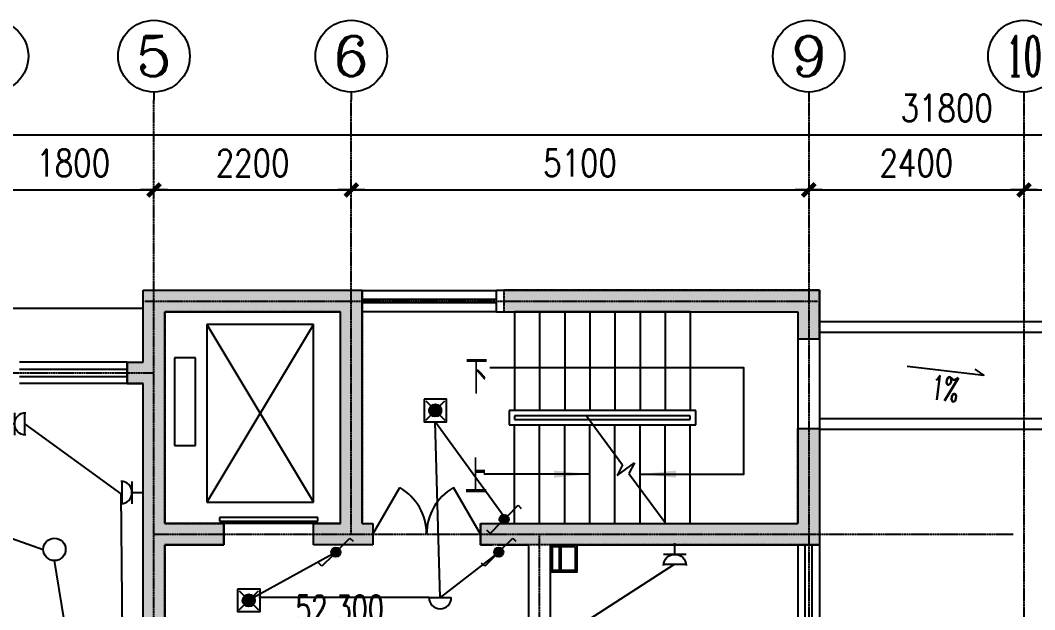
# Model space of a CAD drawing. Extents: x -170759 to 304867, y -311201 to 112352.
# Drawn here: x 63904 to 75215, y 34974 to 41548 of the extents above; entities that cross this region are included whole.
import ezdxf
from ezdxf.enums import TextEntityAlignment as Align

# ---------------------------------------------------------------- set-up
doc = ezdxf.new("R2010")
doc.units = 0
for name, pattern in [('ACAD_ISO04W100', [30.5, 24, -3, 0.5, -3]), ('CONTINOUS', [0]), ('DOTE', [2.42, 2, -0.2, 0.02, -0.2])]:
    doc.linetypes.add(name, pattern=pattern)
doc.layers.get('0').update_dxf_attribs({"linetype": 'CONTINUOUS'})
for name, color, linetype in [('AXIS', 3, 'CONTINUOUS'), ('AXIS_TEXT', 7, 'CONTINUOUS'), ('DOOR', 2, 'CONTINUOUS'), ('DOTE', 251, 'CONTINUOUS'), ('EQUIP', 3, 'CONTINUOUS'), ('PUB_DIM1', 3, 'CONTINUOUS'), ('STAIR', 2, 'CONTINUOUS'), ('TEX', 7, 'CONTINUOUS'), ('TEXT', 6, 'CONTINUOUS'), ('WALL', 7, 'CONTINUOUS'), ('WINDOW', 151, 'CONTINUOUS'), ('WINDOW_TEXT', 7, 'CONTINUOUS'), ('WIRE', 1, 'CONTINUOUS'), ('WZ', 3, 'CONTINUOUS'), ('ZXX', 2, 'ACAD_ISO04W100')]:
    doc.layers.add(name, color=color, linetype=linetype)
doc.styles.add('COMPLEX', font='COMPLEX')
doc.styles.add('DIM_FONT', font='SIMPLEX.shx', dxfattribs={"width": 0.8})
doc.styles.add('HZS', font='txt', dxfattribs={"width": 0.7, "bigfont": 'HZS'})
doc.styles.add('HZTXT', font='txt.shx', dxfattribs={"width": 0.8, "bigfont": 'hztxt.shx'})
doc.styles.add('HZXXX', font='romans', dxfattribs={"width": 0.7, "bigfont": 'hzs'})
doc.styles.add('SIMPLEX', font='SIMPLEX.SHX')
doc.dimstyles.new('AXIS', dxfattribs={"dimtxt": 300, "dimasz": 1, "dimexe": 250, "dimexo": 300, "dimgap": 150, "dimtad": 1, "dimdec": 0, "dimdsep": 46, "dimtxsty": 'DIM_FONT', "dimblk": '_DIMX', "dimblk1": '_DIMX', "dimblk2": '_DIMX', "dimcen": 2.5, "dimse1": 1, "dimse2": 1, "dimclrd": 3, "dimclre": 3, "dimclrt": 7, "dimadec": 0, "dimazin": 0, "dimtfac": 1, "dimtdec": 0, "dimtix": 1, "dimtmove": 2, "dimatfit": 3, "dimldrblk": '_DIMX', "dimfxl": 0, "dimtolj": 1, "dimtzin": 0, "dimarcsym": 0})

# ---------------------------------------------------------------- blocks, each defined once
blk = doc.blocks.new('_DIMX')
blk.add_line((-150, 0), (150, 0))
at = {"const_width": 50}
blk.add_lwpolyline([(-70, -70), (70, 70)], dxfattribs=at)
blk = doc.blocks.new('_AXISO')
blk.add_circle((0, 0), 0.5)
at = {"layer": 'AXIS_TEXT', "style": 'COMPLEX', "width": 1.041667}
blk.add_attdef('A', text='', height=0.56, dxfattribs=at).set_placement((-0.25, -0.28), (0.25, -0.28), align=Align.FIT)
blk = doc.blocks.new('_LINKPT1')
blk.add_line((0, 0), (0, 0))
blk = doc.blocks.new('M_X24ZVU')
for p, q in [((0.497, 0.95), (-0.497, 0.95)), ((0.5, 0.5), (-0.5, 0.5)), ((0, 0.5), (0, 0))]:
    blk.add_line(p, q)
blk.add_arc((0, 1), 0.5, 180, 0)
blk.add_blockref('_LINKPT1', (0, 0))
at = {"width": 0.8, "flags": 9}
blk.add_attdef('A', (0, 0), '', height=0.00002, dxfattribs=at)
blk = doc.blocks.new('_Y0FUQ')
blk.add_circle((0, 0), 0.5)
at = {"xscale": 0.002, "yscale": 0.002, "zscale": 0.002}
for p in [(0, 0.5), (-0.5, 0), (0.5, 0), (0, -0.5)]:
    blk.add_blockref('_LINKPT1', p, dxfattribs=at)
at = {"style": 'DIM_FONT', "width": 0.8, "flags": 9}
blk.add_attdef('A', (0, 0), '', height=0.00002, dxfattribs=at)
blk = doc.blocks.new('_WBLK')
for p, q in [((-0.5, 0.5), (0.5, 0.5)), ((0.5, 0.1667), (-0.5, 0.1667)), ((0.5, -0.1667), (-0.5, -0.1667)), ((-0.5, -0.5), (0.5, -0.5))]:
    blk.add_line(p, q)
at = {"layer": 'WINDOW_TEXT', "style": 'SIMPLEX', "flags": 9}
blk.add_attdef('A', text='', height=1, dxfattribs=at).set_placement((0, 1.5), align=Align.MIDDLE)
blk = doc.blocks.new('_X28BKO')
for p, q in [((0.147, 0.356), (0.625, 0.833)), ((0.625, 0.833), (0.766, 0.692)), ((-0.147, 0.061), (-0.625, -0.417)), ((-0.625, -0.417), (-0.766, -0.275))]:
    blk.add_line(p, q)
blk.add_circle((0, 0.208), 0.208)
blk.add_circle((0, 0.208), 0.208)
for points in [[(0.18, 0.313), (-0.18, 0.313), (0.208, 0.208), (-0.208, 0.208)], [(-0.18, 0.313), (0.18, 0.313), (-0.208, 0.208), (0.208, 0.208)], [(0.18, 0.104), (-0.18, 0.104), (0.208, 0.208), (-0.208, 0.208)], [(-0.18, 0.104), (0.18, 0.104), (-0.208, 0.208), (0.208, 0.208)], [(0.104, 0.389), (-0.104, 0.389), (0.18, 0.313), (-0.18, 0.313)], [(-0.104, 0.389), (0.104, 0.389), (-0.18, 0.313), (0.18, 0.313)], [(0.104, 0.028), (-0.104, 0.028), (0.18, 0.104), (-0.18, 0.104)], [(-0.104, 0.028), (0.104, 0.028), (-0.18, 0.104), (0.18, 0.104)], [(0, 0.417), (0, 0.417), (0.104, 0.389), (-0.104, 0.389)], [(0, 0.417), (0, 0.417), (-0.104, 0.389), (0.104, 0.389)], [(0, 0), (0, 0), (0.104, 0.028), (-0.104, 0.028)], [(0, 0), (0, 0), (-0.104, 0.028), (0.104, 0.028)]]:
    blk.add_solid(points)
at = {"xscale": 0.002, "yscale": 0.002, "zscale": 0.002}
for p in [(-0.208, 0.208), (0, 0.417), (0.208, 0.208), (0, 0)]:
    blk.add_blockref('_LINKPT1', p, dxfattribs=at)
at = {"style": 'DIM_FONT', "width": 0.8, "flags": 9}
blk.add_attdef('A', (0, 0), '', height=0.00002, dxfattribs=at)
blk = doc.blocks.new('M_Y9')
for p, q in [((-0.429, 0.429), (0.429, -0.429)), ((-0.429, -0.429), (0.429, 0.429))]:
    blk.add_line(p, q)
blk.add_lwpolyline([(-0.5, 0.5), (-0.5, -0.5), (0.5, -0.5), (0.5, 0.5)], close=True)
blk.add_circle((0, 0), 0.275)
for points in [[(-0.238, 0.137), (0.238, 0.137), (-0.275, 0), (0.275, 0)], [(-0.238, -0.137), (0.238, -0.137), (-0.275, 0), (0.275, 0)], [(-0.137, 0.238), (0.137, 0.238), (-0.238, 0.137), (0.238, 0.137)], [(0, 0.275), (0, 0.275), (-0.137, 0.238), (0.137, 0.238)], [(-0.137, -0.238), (0.137, -0.238), (-0.238, -0.137), (0.238, -0.137)], [(0, -0.275), (0, -0.275), (-0.137, -0.238), (0.137, -0.238)]]:
    blk.add_solid(points)
for p in [(0, 0.5), (-0.5, 0), (0.5, 0), (0, -0.5)]:
    blk.add_blockref('_LINKPT1', p)
at = {"width": 0.8, "flags": 9}
blk.add_attdef('A', (0, 0), '', height=0.00002, dxfattribs=at)
blk = doc.blocks.new('_Y0SCX')
blk.add_line((-0.5, 0), (0.5, 0))
blk.add_arc((0, 0), 0.5, 180, 0)
at = {"xscale": 0.002, "yscale": 0.002, "zscale": 0.002}
for p in [(-0.5, 0), (0, 0), (0.5, 0), (0, -0.5)]:
    blk.add_blockref('_LINKPT1', p, dxfattribs=at)
at = {"style": 'DIM_FONT', "width": 0.8, "flags": 9}
blk.add_attdef('A', (0, 0), '', height=0.00002, dxfattribs=at)
blk = doc.blocks.new('_DBLK1')
for p, q in [((-0.5, 0), (-0.25, -0.433)), ((0.5, 0), (0.25, -0.433))]:
    blk.add_line(p, q)
for centre, start, end in [((-0.5, 0), 300, 0), ((0.5, 0), 180, 240)]:
    blk.add_arc(centre, 0.5, start, end)
at = {"layer": 'WINDOW_TEXT', "style": 'SIMPLEX', "flags": 9}
blk.add_attdef('A', text='', height=1, dxfattribs=at).set_placement((0, 1.5), align=Align.MIDDLE)
blk = doc.blocks.new('_ARROW')
blk.add_solid([(0, 0), (-1, 0.1), (-1, -0.1)])

msp = doc.modelspace()

# ---------------------------------------------------------------- hatches: boundary and pattern name
at = {"layer": 'ZXX'}
msp.add_hatch(color=256, dxfattribs=at).paths.add_polyline_path([(65274.70248, 33896.34624), (65274.70248, 37496.34624), (65094.70248, 37496.34624), (65094.70248, 37736.34624), (65274.70248, 37736.34624), (65274.70248, 38536.34624), (67714.70248, 38536.34624), (67714.70248, 35936.34624), (67834.70248, 35936.34624), (67834.70248, 35696.34624), (67174.70248, 35696.34624), (67174.70248, 35936.34624), (67474.70248, 35936.34624), (67474.70248, 38296.34624), (65514.70248, 38296.34624), (65514.70248, 35936.34624), (66174.70248, 35936.34624), (66174.70248, 35696.34624), (65514.70248, 35696.34624), (65514.70248, 33896.34624)])
h = msp.add_hatch(color=256, dxfattribs=at)
h.paths.add_polyline_path([(72694.70248, 38536.34624), (69294.70248, 38536.34624), (69294.70248, 38416.34624), (72694.70248, 38416.34624)])
h.paths.add_polyline_path([(72694.70248, 38416.34624), (69294.70248, 38416.34624), (69294.70248, 38296.34624), (72574.70248, 38296.34624), (72574.70248, 37996.34624), (72694.70248, 37996.34624)])
h.paths.add_polyline_path([(72814.70248, 38536.34624), (72694.70248, 38536.34624), (72694.70248, 37996.34624), (72814.70248, 37996.34624)])
h = msp.add_hatch(color=256, dxfattribs=at)
h.paths.add_polyline_path([(69034.70248, 35936.34624), (69034.70248, 35816.34624), (72694.70248, 35816.34624), (72694.70248, 36996.34624), (72574.70248, 36996.34624), (72574.70248, 35936.34624)])
h.paths.add_polyline_path([(69694.70248, 35696.34624), (69694.70248, 35816.34624), (69034.70248, 35816.34624), (69034.70248, 35696.34624)])
h.paths.add_polyline_path([(69694.70248, 35816.34624), (69694.70248, 35696.34624), (72694.70248, 35696.34624), (72694.70248, 35816.34624)])
h.paths.add_polyline_path([(72814.70248, 36996.34624), (72694.70248, 36996.34624), (72694.70248, 35816.34624), (72814.70248, 35816.34624)])
h.paths.add_polyline_path([(72814.70248, 35696.34624), (72814.70248, 35816.34624), (72694.70248, 35816.34624), (72694.70248, 35696.34624)])

# ---------------------------------------------------------------- linework, layer by layer
at = {"color": 2}
for p, q in [((69914.70248, 35416.34624), (69914.70248, 35676.34624)), ((69934.70248, 35416.34624), (69934.70248, 35676.34624))]:
    msp.add_line(p, q, dxfattribs=at)
for points in [[(70114.70248, 35696.34624), (69814.70248, 35696.34624), (69814.70248, 35396.34624), (70114.70248, 35396.34624)], [(70094.70248, 35676.34624), (69834.70248, 35676.34624), (69834.70248, 35416.34624), (70094.70248, 35416.34624)]]:
    msp.add_lwpolyline(points, close=True, dxfattribs=at)
at = {"layer": 'AXIS'}
for p, q in [((65394.70248, 40747.86852), (65394.70248, 40657.42924)), ((67594.70248, 40747.86852), (67594.70248, 40657.42924)), ((72694.70248, 40747.86852), (72694.70248, 40657.42924)), ((75094.70248, 40747.86852), (75094.70248, 40657.42924)), ((66174.70248, 35936.34624), (66174.70248, 35696.34624)), ((65514.70248, 35696.34624), (66174.70248, 35696.34624))]:
    msp.add_line(p, q, dxfattribs=at)
at = {"layer": 'DOOR'}
msp.add_line((63714.70248, 38336.34624), (65274.70248, 38336.34624), dxfattribs=at)
at = {"layer": 'DOTE', "linetype": 'DOTE', "ltscale": 0.5}
for p, q in [((65394.70248, 32336.34624), (65394.70248, 40657.42924)), ((67594.70248, 35816.34624), (67594.70248, 40657.42924)), ((72694.70248, 40657.42924), (72694.70248, 33896.34624)), ((75094.70248, 40657.42924), (75094.70248, 23050.41567)), ((65294.70248, 38416.34624), (72792.70248, 38416.34624)), ((63594.70248, 37616.34624), (65394.70248, 37616.34624)), ((65394.70248, 35816.34624), (74974.70248, 35816.34624)), ((69694.70248, 34016.34624), (69694.70248, 35816.34624))]:
    msp.add_line(p, q, dxfattribs=at)
at = {"layer": 'PUB_DIM1'}
for points in [[(70814.65536, 36486.34624), (71971.49965, 36486.34624), (71971.49965, 37672.44809), (69137.85681, 37672.44809)], [(70254.65536, 36486.34624), (69070.92384, 36486.34624)]]:
    msp.add_lwpolyline(points, dxfattribs=at)
at = {"layer": 'STAIR'}
for p, q in [((69414.65536, 38296.34624), (69414.65536, 37196.34624)), ((71374.65536, 38296.34624), (69414.65536, 38296.34624)), ((69694.65536, 38296.34624), (69694.65536, 37196.34624)), ((69974.65536, 38296.34624), (69974.65536, 37196.34624)), ((70254.65536, 38296.34624), (70254.65536, 37196.34624)), ((70534.65536, 38296.34624), (70534.65536, 37196.34624)), ((70814.65536, 38296.34624), (70814.65536, 37196.34624)), ((71094.65536, 38296.34624), (71094.65536, 37196.34624)), ((71374.65536, 38296.34624), (71374.65536, 37196.34624)), ((65985.42409, 38153.15207), (65985.42409, 36172.34624)), ((67174.70248, 38153.15207), (65985.42409, 36172.34624)), ((65985.42409, 38153.15207), (67174.70248, 36172.34624)), ((67174.70248, 38153.15207), (65985.42409, 38153.15207)), ((67174.70248, 36172.34624), (67174.70248, 38153.15207)), ((65622.30023, 37784.6161, 0), (65622.30023, 36804.6161, 0)), ((65858.30023, 37784.6161, 0), (65622.30023, 37784.6161, 0)), ((65858.30023, 36804.6161, 0), (65858.30023, 37784.6161, 0)), ((71434.65536, 37196.34624), (69354.65536, 37196.34624)), ((69354.65536, 37196.34624), (69354.65536, 37036.34624)), ((71374.65536, 37136.34624), (69414.65536, 37136.34624)), ((69414.65536, 37136.34624), (69414.65536, 37096.34624)), ((70216.27697, 37136.34624), (70619.79642, 36590.55682)), ((71374.65536, 37096.34624), (71374.65536, 37136.34624)), ((71434.65536, 37036.34624), (71434.65536, 37196.34624)), ((69354.65536, 37036.34624), (71434.65536, 37036.34624)), ((69414.65536, 37096.34624), (71374.65536, 37096.34624)), ((69414.65536, 35936.34624), (69414.65536, 37036.34624)), ((69694.65536, 35936.34624), (69694.65536, 37036.34624)), ((69974.65536, 35936.34624), (69974.65536, 37036.34624)), ((70254.65536, 35936.34624), (70254.65536, 37036.34624)), ((70534.65536, 35936.34624), (70534.65536, 37036.34624)), ((70814.65536, 35936.34624), (70814.65536, 37036.34624)), ((71094.65536, 35936.34624), (71094.65536, 37036.34624)), ((71374.65536, 35936.34624), (71374.65536, 37036.34624)), ((65622.30023, 36804.6161, 0), (65858.30023, 36804.6161, 0)), ((70558.97432, 36470.9714), (70751.95802, 36613.65038)), ((70619.79642, 36590.55682), (70558.97432, 36470.9714)), ((70751.95802, 36613.65038), (70691.13591, 36494.06497)), ((70691.13591, 36494.06497), (71094.65536, 35948.27554)), ((65985.42409, 36172.34624), (67174.70248, 36172.34624)), ((66124.30137, 36002.15341), (66124.30137, 35960.92155)), ((67222.3256, 36002.15341), (66124.30137, 36002.15341)), ((67222.3256, 35960.92155), (67222.3256, 36002.15341)), ((66124.30137, 35960.92155), (67222.3256, 35960.92155)), ((67174.70248, 35936.34624), (66174.70248, 35936.34624)), ((69714.65536, 35936.34624), (71374.65536, 35936.34624))]:
    msp.add_line(p, q, dxfattribs=at)
at = {"layer": 'TEX', "color": 3}
msp.add_lwpolyline([(73791.15585, 37691.03533), (74648.05779, 37590.60039), (74552.21513, 37657.7208)], dxfattribs=at)
at = {"layer": 'WALL'}
for p, q in [((65274.70248, 37736.34624), (65274.70248, 38536.34624)), ((65274.70248, 38536.34624), (67714.70248, 38536.34624)), ((67714.70248, 35936.34624), (67714.70248, 38536.34624)), ((69214.70248, 38536.34624), (72814.70248, 38536.34624)), ((69214.70248, 38296.34624, 19600), (69214.70248, 38536.34624, 19600)), ((72814.70248, 38536.34624), (72814.70248, 37996.34624)), ((65514.70248, 35936.34624), (65514.70248, 38296.34624)), ((65514.70248, 38296.34624), (67474.70248, 38296.34624)), ((67474.70248, 35936.34624), (67474.70248, 38296.34624)), ((69214.70248, 38296.34624), (72574.70248, 38296.34624)), ((72574.70248, 38296.34624), (72574.70248, 37996.34624)), ((72574.70248, 37996.34624), (72814.70248, 37996.34624)), ((65094.70248, 37736.34624), (65274.70248, 37736.34624)), ((65094.70248, 37736.34624), (65094.70248, 37496.34624)), ((65094.70248, 37496.34624), (65274.70248, 37496.34624)), ((65274.70248, 34016.34624), (65274.70248, 37496.34624)), ((72574.70248, 36996.34624), (72574.70248, 35936.34624)), ((72574.70248, 36996.34624), (72814.70248, 36996.34624)), ((72814.70248, 36996.34624), (72814.70248, 35696.34624)), ((66174.70248, 35936.34624), (65514.70248, 35936.34624)), ((66174.70248, 35696.34624), (66174.70248, 35936.34624)), ((67474.70248, 35936.34624), (67174.70248, 35936.34624)), ((67174.70248, 35696.34624), (67174.70248, 35936.34624)), ((67714.70248, 35936.34624), (67834.70248, 35936.34624)), ((67834.70248, 35936.34624), (67834.70248, 35696.34624)), ((69034.70248, 35936.34624), (72574.70248, 35936.34624)), ((69034.70248, 35936.34624), (69034.70248, 35696.34624)), ((65514.70248, 34136.34624), (65514.70248, 35696.34624)), ((66174.70248, 35696.34624), (65514.70248, 35696.34624)), ((67834.70248, 35696.34624), (67174.70248, 35696.34624)), ((69034.70248, 35696.34624), (69164.70248, 35696.34624)), ((69224.70248, 35696.34624), (69574.70248, 35696.34624)), ((69574.70248, 34136.34624), (69574.70248, 35696.34624)), ((69814.70248, 33896.34624), (69814.70248, 35696.34624)), ((69814.70248, 35696.34624), (72574.70248, 35696.34624)), ((72574.70248, 35696.34624), (72574.70248, 35696.34624)), ((72574.70248, 35696.34624), (72814.70248, 35696.34624))]:
    msp.add_line(p, q, dxfattribs=at)
at = {"layer": 'WALL', "color": 2, "linetype": 'CONTINOUS'}
for p, q in [((77374.70248, 38186.34624, -39200), (72814.70248, 38186.34624, -39200)), ((77374.70248, 38066.34624, -39200), (72814.70248, 38066.34624, -39200)), ((72574.70248, 37996.34624), (72574.70248, 36996.34624)), ((72814.70248, 37996.34624), (72814.70248, 36996.34624)), ((72814.70248, 37106.34624, -39200), (77374.70248, 37106.34624, -39200)), ((72814.70248, 36986.34624, -39200), (77374.70248, 36986.34624, -39200))]:
    msp.add_line(p, q, dxfattribs=at)
at = {"layer": 'WINDOW'}
for p, q in [((67714.70248, 38532.32823), (69214.70248, 38532.32823)), ((67714.70248, 38436.34624), (69214.70248, 38436.34624)), ((69214.70248, 38396.34624, 19600), (67714.70248, 38396.34624, 19600)), ((69214.70248, 38296.34624), (67714.70248, 38296.34624))]:
    msp.add_line(p, q, dxfattribs=at)
at = {"layer": 'WIRE'}
for p, q in [((63952.20248, 37046.03257), (65026.4359, 36264.67008)), ((69299.08233, 36008.15544), (68531.73173, 37071.2752)), ((68585.14076, 35108.82752), (68531.73173, 37071.2752)), ((61411.05802, 36618.3774), (64160.30295, 35647.16778)), ((65026.4359, 36264.67008), (65044.01713, 34253.84624)), ((64560.08072, 33857.0095), (64285.30295, 35522.16778)), ((67425.10094, 35614.66695), (66507.8742, 35108.82752)), ((69238.37368, 35615.86461), (68585.14076, 35108.82752)), ((71194.70248, 35478.97665), (70063.07591, 34745.90161)), ((68460.14076, 35108.82752), (66564.04941, 35108.82752))]:
    msp.add_line(p, q, dxfattribs=at)
at = {"layer": 'ZXX'}
for points in [[(65274.70248, 33896.34624), (65274.70248, 37496.34624), (65094.70248, 37496.34624), (65094.70248, 37736.34624), (65274.70248, 37736.34624), (65274.70248, 38536.34624), (67714.70248, 38536.34624), (67714.70248, 35936.34624), (67834.70248, 35936.34624), (67834.70248, 35696.34624), (67174.70248, 35696.34624), (67174.70248, 35936.34624), (67474.70248, 35936.34624), (67474.70248, 38296.34624), (65514.70248, 38296.34624), (65514.70248, 35936.34624), (66174.70248, 35936.34624), (66174.70248, 35696.34624), (65514.70248, 35696.34624), (65514.70248, 33896.34624), (65274.70248, 33896.34624)], [(72574.70248, 37996.34624), (72814.70248, 37996.34624), (72814.70248, 38536.34624), (69294.70248, 38536.34624), (69294.70248, 38296.34624), (72574.70248, 38296.34624), (72574.70248, 37996.34624)], [(69034.70248, 35696.34624), (69034.70248, 35936.34624), (72574.70248, 35936.34624), (72574.70248, 36996.34624), (72814.70248, 36996.34624), (72814.70248, 35696.34624), (69034.70248, 35696.34624)]]:
    msp.add_lwpolyline(points, dxfattribs=at)

# ---------------------------------------------------------------- block references
at = {"layer": 'AXIS'}
ref = msp.add_blockref('_AXISO', (63594.70248, 41147.86852), dxfattribs=dict(at, xscale=800, yscale=800, zscale=800))
ref.add_attrib('A', '3', dxfattribs={"layer": 'AXIS_TEXT', "height": 448, "style": 'COMPLEX', "width": 1.339286}).set_placement((63394.70248, 40923.86852), (63794.70248, 40923.86852), align=Align.FIT)
ref = msp.add_blockref('_AXISO', (65394.70248, 41147.86852), dxfattribs=dict(at, xscale=800, yscale=800, zscale=800))
ref.add_attrib('A', '5', dxfattribs={"layer": 'AXIS_TEXT', "height": 448, "style": 'COMPLEX', "width": 1.339286}).set_placement((65194.70248, 40923.86852), (65594.70248, 40923.86852), align=Align.FIT)
ref = msp.add_blockref('_AXISO', (67594.70248, 41147.86852), dxfattribs=dict(at, xscale=800, yscale=800, zscale=800))
ref.add_attrib('A', '6', dxfattribs={"layer": 'AXIS_TEXT', "height": 448, "style": 'COMPLEX', "width": 1.339286}).set_placement((67394.70248, 40923.86852), (67794.70248, 40923.86852), align=Align.FIT)
ref = msp.add_blockref('_AXISO', (72694.70248, 41147.86852), dxfattribs=dict(at, xscale=800, yscale=800, zscale=800))
ref.add_attrib('A', '9', dxfattribs={"layer": 'AXIS_TEXT', "height": 448, "style": 'COMPLEX', "width": 1.339286}).set_placement((72494.70248, 40923.86852), (72894.70248, 40923.86852), align=Align.FIT)
ref = msp.add_blockref('_AXISO', (75094.70248, 41147.86852), dxfattribs=dict(at, xscale=800, yscale=800, zscale=800))
ref.add_attrib('A', '10', dxfattribs={"layer": 'AXIS_TEXT', "height": 448, "style": 'COMPLEX', "width": 0.646552}).set_placement((74894.70248, 40923.86852), (75294.70248, 40923.86852), align=Align.FIT)
at = {"layer": 'EQUIP', "xscale": 250, "yscale": 250, "zscale": 250}
for name, p in [('M_Y9', (68531.73173, 37196.2752)), ('_X28BKO', (69299.08233, 35930.03044)), ('_Y0FUQ', (64285.30295, 35647.16778)), ('_X28BKO', (67424.22085, 35563.78128)), ('_X28BKO', (69238.37368, 35563.78128)), ('M_Y9', (66452.17284, 35078.10889)), ('_Y0SCX', (68585.14076, 35108.82752))]:
    msp.add_blockref(name, p, dxfattribs=at)
at = {"layer": 'EQUIP', "yscale": 250, "zscale": 250}
for p, xscale, rotation in [((63714.70248, 37046.03257), -250, 270), ((65274.70248, 36280.57093), 250, 90), ((71201.76899, 35716.47665), -250, 180)]:
    msp.add_blockref('M_X24ZVU', p, dxfattribs=dict(at, xscale=xscale, rotation=rotation))
at = {"layer": 'PUB_DIM1', "xscale": 400, "yscale": 400, "zscale": 400}
msp.add_blockref('_ARROW', (70254.65536, 36486.34624), dxfattribs=at)
at = {"layer": 'PUB_DIM1', "xscale": 400, "yscale": 400, "zscale": 400, "rotation": 180}
msp.add_blockref('_ARROW', (70814.65536, 36486.34624), dxfattribs=at)
at = {"layer": 'WINDOW', "xscale": 1200, "zscale": 1200}
for name, p, yscale, rotation in [('_WBLK', (64494.70248, 37616.34624), 240.000000000131, 180), ('_DBLK1', (68434.70248, 35816.34624), 1200, 180), ('_WBLK', (72694.70248, 35096.34624), 239.9999999999854, 270)]:
    msp.add_blockref(name, p, dxfattribs=dict(at, yscale=yscale, rotation=rotation))

# ---------------------------------------------------------------- texts
at = {"layer": 'TEX', "color": 3, "style": 'HZXXX', "text_generation_flag": 6, "width": 0.6}
msp.add_text('1%', height=270, rotation=173.315031988, dxfattribs=at).set_placement((74049.29915, 37323.53893))
at = {"layer": 'TEXT', "color": 3, "style": 'HZTXT', "width": 0.7}
msp.add_text('52.300', height=300, dxfattribs=at).set_placement((66970.00961, 34833.91432))
at = {"layer": 'WZ', "style": 'HZS', "width": 0.7}
for s, p in [('下', (68866.56446, 37383.40095)), ('上', (68861.99853, 36262.53609))]:
    msp.add_text(s, height=380, dxfattribs=at).set_placement(p)

# ---------------------------------------------------------------- dimensions: what is measured, and where the dimension line sits
at = {"layer": 'AXIS'}
msp.add_linear_dim(base=(90994.70248, 40270.07915), p1=(59194.70248, 38753.53439), p2=(90994.70248, 38753.53439), location=(74233.59757, 40570.07915), dimstyle='AXIS', dxfattribs=at).render()
for base, p1, p2 in [((65394.70248, 39656.019), (63594.70248, 38876.76577), (65394.70248, 38729.99765)), ((67594.70248, 39656.019), (65394.70248, 38729.99765), (67594.70248, 38656.92458)), ((72694.70248, 39656.019), (67594.70248, 38656.92458), (72694.70248, 38729.99765)), ((75094.70248, 39656.019), (72694.70248, 38729.99765), (75094.70248, 38557.8494)), ((77494.70248, 39656.019), (75094.70248, 38729.99765), (77494.70248, 38557.8494))]:
    msp.add_linear_dim(base=base, p1=p1, p2=p2, dimstyle='AXIS', override={"dimse1": 1}, dxfattribs=at).render()

doc.saveas('drawing.dxf')
